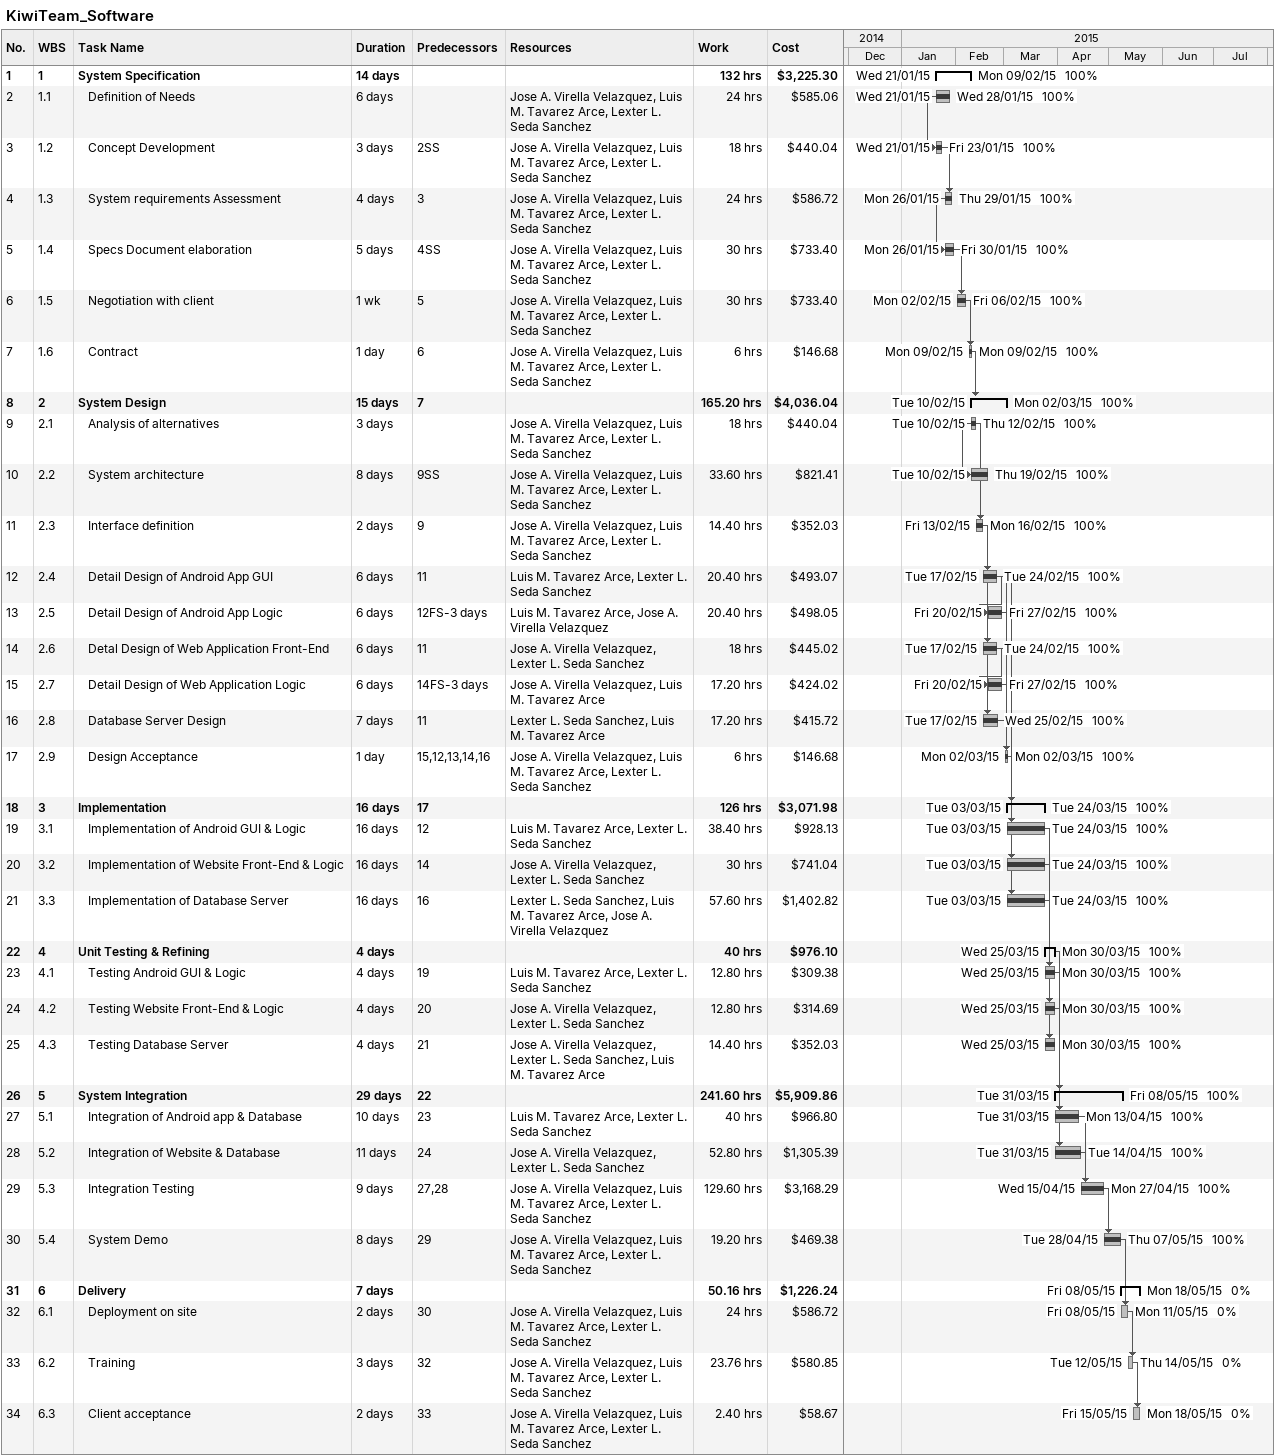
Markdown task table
KiwiTeam_Software

| ID | WBS | Task | Duration | Start | Finish | Predecessors | Resources | % complete | Work (h) | Cost ($) |
|---|---|---|---|---|---|---|---|---|---|---|
| 1 | 1 | **System Specification** | 14d | 2015-01-21 | 2015-02-09 |  |  | 100 | 132 | 3225.30 |
| 2 | 1.1 | Definition of Needs | 6d | 2015-01-21 | 2015-01-28 |  | Jose A. Virella Velazquez, Luis M. Tavarez Arce, Lexter L. Seda Sanchez | 100 | 24 | 585.06 |
| 3 | 1.2 | Concept Development | 3d | 2015-01-21 | 2015-01-23 | 2SS | Jose A. Virella Velazquez, Luis M. Tavarez Arce, Lexter L. Seda Sanchez | 100 | 18 | 440.04 |
| 4 | 1.3 | System requirements Assessment | 4d | 2015-01-26 | 2015-01-29 | 3 | Jose A. Virella Velazquez, Luis M. Tavarez Arce, Lexter L. Seda Sanchez | 100 | 24 | 586.72 |
| 5 | 1.4 | Specs Document elaboration | 5d | 2015-01-26 | 2015-01-30 | 4SS | Jose A. Virella Velazquez, Luis M. Tavarez Arce, Lexter L. Seda Sanchez | 100 | 30 | 733.40 |
| 6 | 1.5 | Negotiation with client | 1w | 2015-02-02 | 2015-02-06 | 5 | Jose A. Virella Velazquez, Luis M. Tavarez Arce, Lexter L. Seda Sanchez | 100 | 30 | 733.40 |
| 7 | 1.6 | Contract | 1d | 2015-02-09 | 2015-02-09 | 6 | Jose A. Virella Velazquez, Luis M. Tavarez Arce, Lexter L. Seda Sanchez | 100 | 6 | 146.68 |
| 8 | 2 | **System Design** | 15d | 2015-02-10 | 2015-03-02 | 7 |  | 100 | 165.20 | 4036.04 |
| 9 | 2.1 | Analysis of alternatives | 3d | 2015-02-10 | 2015-02-12 |  | Jose A. Virella Velazquez, Luis M. Tavarez Arce, Lexter L. Seda Sanchez | 100 | 18 | 440.04 |
| 10 | 2.2 | System architecture | 8d | 2015-02-10 | 2015-02-19 | 9SS | Jose A. Virella Velazquez, Luis M. Tavarez Arce, Lexter L. Seda Sanchez | 100 | 33.60 | 821.41 |
| 11 | 2.3 | Interface definition | 2d | 2015-02-13 | 2015-02-16 | 9 | Jose A. Virella Velazquez, Luis M. Tavarez Arce, Lexter L. Seda Sanchez | 100 | 14.40 | 352.03 |
| 12 | 2.4 | Detail Design of Android App GUI | 6d | 2015-02-17 | 2015-02-24 | 11 | Luis M. Tavarez Arce, Lexter L. Seda Sanchez | 100 | 20.40 | 493.07 |
| 13 | 2.5 | Detail Design of Android App Logic | 6d | 2015-02-20 | 2015-02-27 | 12FS-3d | Luis M. Tavarez Arce, Jose A. Virella Velazquez | 100 | 20.40 | 498.05 |
| 14 | 2.6 | Detal Design of Web Application Front-End | 6d | 2015-02-17 | 2015-02-24 | 11 | Jose A. Virella Velazquez, Lexter L. Seda Sanchez | 100 | 18 | 445.02 |
| 15 | 2.7 | Detail Design of Web Application Logic | 6d | 2015-02-20 | 2015-02-27 | 14FS-3d | Jose A. Virella Velazquez, Luis M. Tavarez Arce | 100 | 17.20 | 424.02 |
| 16 | 2.8 | Database Server Design | 7d | 2015-02-17 | 2015-02-25 | 11 | Lexter L. Seda Sanchez, Luis M. Tavarez Arce | 100 | 17.20 | 415.72 |
| 17 | 2.9 | Design Acceptance | 1d | 2015-03-02 | 2015-03-02 | 15, 12, 13, 14, 16 | Jose A. Virella Velazquez, Luis M. Tavarez Arce, Lexter L. Seda Sanchez | 100 | 6 | 146.68 |
| 18 | 3 | **Implementation** | 16d | 2015-03-03 | 2015-03-24 | 17 |  | 100 | 126 | 3071.98 |
| 19 | 3.1 | Implementation of Android GUI & Logic | 16d | 2015-03-03 | 2015-03-24 | 12 | Luis M. Tavarez Arce, Lexter L. Seda Sanchez | 100 | 38.40 | 928.13 |
| 20 | 3.2 | Implementation of Website Front-End & Logic | 16d | 2015-03-03 | 2015-03-24 | 14 | Jose A. Virella Velazquez, Lexter L. Seda Sanchez | 100 | 30 | 741.04 |
| 21 | 3.3 | Implementation of Database Server | 16d | 2015-03-03 | 2015-03-24 | 16 | Lexter L. Seda Sanchez, Luis M. Tavarez Arce, Jose A. Virella Velazquez | 100 | 57.60 | 1402.82 |
| 22 | 4 | **Unit Testing & Refining** | 4d | 2015-03-25 | 2015-03-30 |  |  | 100 | 40 | 976.10 |
| 23 | 4.1 | Testing Android GUI & Logic | 4d | 2015-03-25 | 2015-03-30 | 19 | Luis M. Tavarez Arce, Lexter L. Seda Sanchez | 100 | 12.80 | 309.38 |
| 24 | 4.2 | Testing Website Front-End & Logic | 4d | 2015-03-25 | 2015-03-30 | 20 | Jose A. Virella Velazquez, Lexter L. Seda Sanchez | 100 | 12.80 | 314.69 |
| 25 | 4.3 | Testing Database Server | 4d | 2015-03-25 | 2015-03-30 | 21 | Jose A. Virella Velazquez, Lexter L. Seda Sanchez, Luis M. Tavarez Arce | 100 | 14.40 | 352.03 |
| 26 | 5 | **System Integration** | 29d | 2015-03-31 | 2015-05-08 | 22 |  | 100 | 241.60 | 5909.86 |
| 27 | 5.1 | Integration of Android app & Database | 10d | 2015-03-31 | 2015-04-13 | 23 | Luis M. Tavarez Arce, Lexter L. Seda Sanchez | 100 | 40 | 966.80 |
| 28 | 5.2 | Integration of Website & Database | 11d | 2015-03-31 | 2015-04-14 | 24 | Jose A. Virella Velazquez, Lexter L. Seda Sanchez | 100 | 52.80 | 1305.39 |
| 29 | 5.3 | Integration Testing | 9d | 2015-04-15 | 2015-04-27 | 27, 28 | Jose A. Virella Velazquez, Luis M. Tavarez Arce, Lexter L. Seda Sanchez | 100 | 129.60 | 3168.29 |
| 30 | 5.4 | System Demo | 8d | 2015-04-28 | 2015-05-07 | 29 | Jose A. Virella Velazquez, Luis M. Tavarez Arce, Lexter L. Seda Sanchez | 100 | 19.20 | 469.38 |
| 31 | 6 | **Delivery** | 7d | 2015-05-08 | 2015-05-18 |  |  | 0 | 50.16 | 1226.24 |
| 32 | 6.1 | Deployment on site | 2d | 2015-05-08 | 2015-05-11 | 30 | Jose A. Virella Velazquez, Luis M. Tavarez Arce, Lexter L. Seda Sanchez | 0 | 24 | 586.72 |
| 33 | 6.2 | Training | 3d | 2015-05-12 | 2015-05-14 | 32 | Jose A. Virella Velazquez, Luis M. Tavarez Arce, Lexter L. Seda Sanchez | 0 | 23.76 | 580.85 |
| 34 | 6.3 | Client acceptance | 2d | 2015-05-15 | 2015-05-18 | 33 | Jose A. Virella Velazquez, Luis M. Tavarez Arce, Lexter L. Seda Sanchez | 0 | 2.40 | 58.67 |
